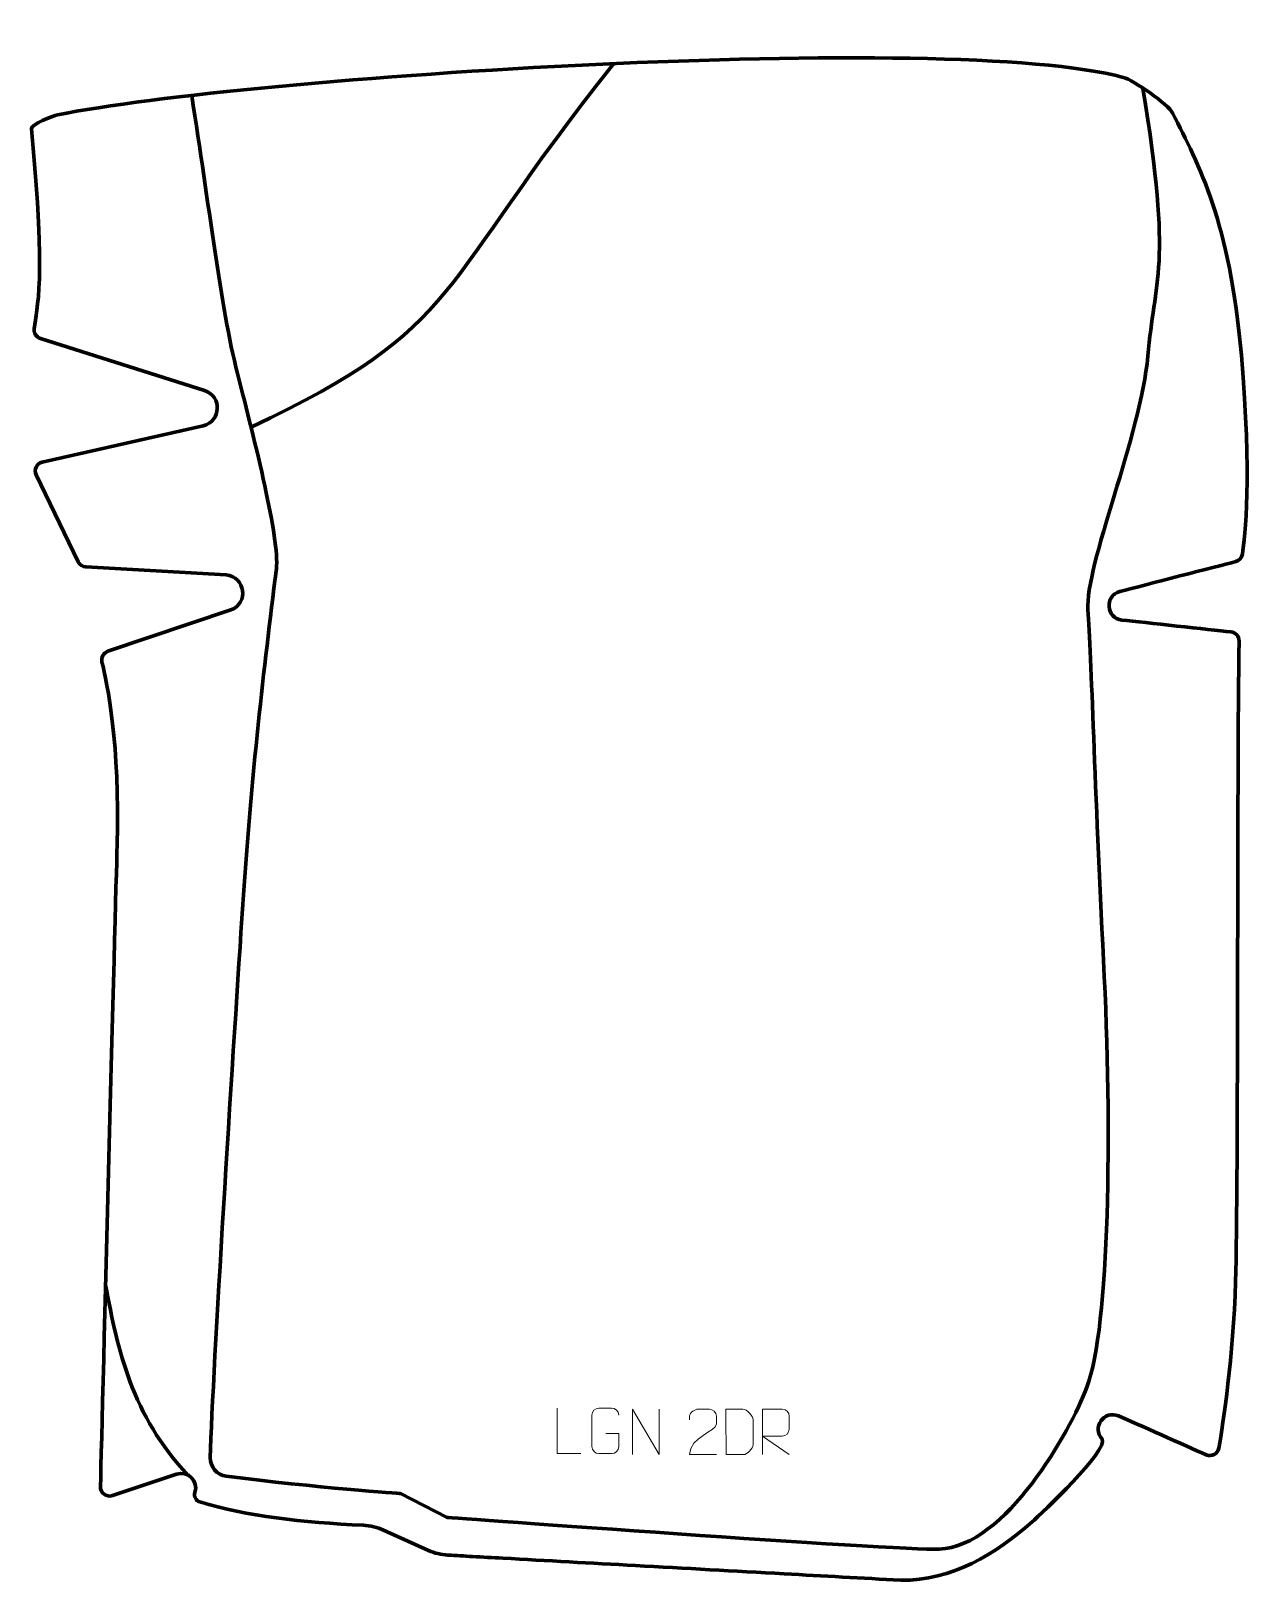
# Model space of a CAD drawing. Header units: millimetres. Extents: x -334 to 337, y -419 to 433.
import ezdxf

# ---------------------------------------------------------------- set-up
doc = ezdxf.new("R2010")
doc.units = ezdxf.units.MM
doc.header["$MEASUREMENT"] = 0
for name, color, linetype in [('layer 1', 7, 'Continuous'), ('layer 2', 7, 'Continuous'), ('layer 3', 7, 'Continuous')]:
    doc.layers.add(name, color=color, linetype=linetype)

msp = doc.modelspace()

# ---------------------------------------------------------------- linework, layer by layer
at = {"layer": 'layer 1', "color": 250, "lineweight": 9}
for points, knots in [([(-32.1843, -348.715), (-32.1843, -348.715), (-45.1334, -348.715), (-45.1334, -348.715), (-45.1334, -348.715), (-45.1334, -348.715), (-45.1334, -323.7615), (-45.1334, -323.7615)], [0, 0, 0, 0, 0.33333333, 0.33333333, 0.33333333, 0.33333333, 1, 1, 1, 1]), ([(-18.4039, -337.7293), (-18.4039, -337.7293), (-11.2358, -337.7293), (-11.2358, -337.7293), (-11.2358, -337.7293), (-11.2358, -337.7293), (-11.2358, -344.8973), (-11.2358, -344.8973), (-11.2358, -344.8973), (-11.3755, -347.2208), (-13.0527, -348.7004), (-15.2005, -348.7112), (-15.2005, -348.7112), (-17.5323, -348.7107), (-19.8643, -348.7107), (-22.1958, -348.7112), (-22.1958, -348.7112), (-24.1207, -348.8166), (-26.0929, -346.9321), (-26.0817, -344.9148), (-26.0817, -344.9148), (-26.0813, -339.1447), (-26.0813, -333.375), (-26.0817, -327.6057), (-26.0817, -327.6057), (-26.0775, -325.4675), (-24.3307, -323.7483), (-22.1784, -323.7618), (-22.1784, -323.7618), (-19.8527, -323.7618), (-17.5266, -323.7618), (-15.2005, -323.7618), (-15.2005, -323.7618), (-13.2538, -323.7264), (-11.2624, -325.2179), (-11.2358, -327.6556)], [0, 0, 0, 0, 0.1, 0.1, 0.1, 0.1, 0.2, 0.2, 0.2, 0.2, 0.3, 0.3, 0.3, 0.3, 0.4, 0.4, 0.4, 0.4, 0.5, 0.5, 0.5, 0.5, 0.6, 0.6, 0.6, 0.6, 0.7, 0.7, 0.7, 0.7, 0.8, 0.8, 0.8, 0.8, 1, 1, 1, 1]), ([(-3.7313, -349.206), (-3.7313, -349.206), (-3.7313, -324.2525), (-3.7313, -324.2525), (-3.7313, -324.2525), (-3.7313, -324.2525), (10.9235, -349.206), (10.9235, -349.206), (10.9235, -349.206), (10.9235, -349.206), (10.9235, -324.2525), (10.9235, -324.2525)], [0, 0, 0, 0, 0.25, 0.25, 0.25, 0.25, 0.5, 0.5, 0.5, 0.5, 1, 1, 1, 1]), ([(42.4083, -349.3027), (37.4939, -349.3024), (32.5795, -349.3024), (27.6654, -349.3027), (27.6654, -349.3027), (27.6654, -339.3704), (42.3164, -336.7292), (42.4083, -332.4188), (42.4083, -332.4188), (42.408, -330.9948), (42.408, -329.5711), (42.4083, -328.1478), (42.4083, -328.1478), (42.3914, -326.0707), (40.2686, -324.3459), (38.5976, -324.3286), (38.5976, -324.3286), (36.5244, -324.3289), (34.4515, -324.3289), (32.3791, -324.3286), (32.3791, -324.3286), (30.557, -324.3121), (27.7323, -326.1042), (27.6654, -328.1978), (27.6654, -328.1978), (27.6654, -328.1978), (27.6654, -330.2526), (27.6654, -330.2526)], [0, 0, 0, 0, 0.125, 0.125, 0.125, 0.125, 0.25, 0.25, 0.25, 0.25, 0.375, 0.375, 0.375, 0.375, 0.5, 0.5, 0.5, 0.5, 0.625, 0.625, 0.625, 0.625, 0.75, 0.75, 0.75, 0.75, 1, 1, 1, 1]), ([(47.6446, -349.2642), (49.9764, -349.2637), (54.9266, -349.2877), (57.2581, -349.2881), (57.2581, -349.2881), (59.1831, -349.3935), (62.5017, -345.8519), (62.4905, -343.8346), (62.4905, -343.8346), (62.4901, -338.0645), (62.4901, -335.8948), (62.4905, -330.1255), (62.4905, -330.1255), (62.4862, -327.9874), (59.1117, -324.3273), (56.9593, -324.3408), (56.9593, -324.3408), (54.6336, -324.3408), (49.9093, -324.3408), (47.5832, -324.3408), (47.5832, -324.3408), (47.5836, -330.0877), (47.6449, -343.5169), (47.6446, -349.2642)], [0, 0, 0, 0, 0.14285714, 0.14285714, 0.14285714, 0.14285714, 0.28571429, 0.28571429, 0.28571429, 0.28571429, 0.42857143, 0.42857143, 0.42857143, 0.42857143, 0.57142857, 0.57142857, 0.57142857, 0.57142857, 0.71428571, 0.71428571, 0.71428571, 0.71428571, 1, 1, 1, 1]), ([(67.7049, -349.2923), (67.7049, -349.2923), (67.7049, -324.3388), (67.7049, -324.3388), (67.7049, -324.3388), (71.2997, -324.3388), (74.8953, -324.3388), (78.4904, -324.3388), (78.4904, -324.3388), (80.8157, -324.3765), (82.373, -325.8665), (82.3689, -328.2329), (82.3689, -328.2329), (82.3685, -330.2684), (82.3685, -333.3278), (82.3689, -335.3638), (82.3689, -335.3638), (82.3624, -337.2393), (80.5501, -339.1811), (78.5406, -339.2002), (78.5406, -339.2002), (78.5406, -339.2002), (67.7049, -339.2002), (67.7049, -339.2002), (67.7049, -339.2002), (67.7049, -339.2002), (82.3596, -349.2923), (82.3596, -349.2923)], [0, 0, 0, 0, 0.125, 0.125, 0.125, 0.125, 0.25, 0.25, 0.25, 0.25, 0.375, 0.375, 0.375, 0.375, 0.5, 0.5, 0.5, 0.5, 0.625, 0.625, 0.625, 0.625, 0.75, 0.75, 0.75, 0.75, 1, 1, 1, 1])]:
    msp.add_open_spline(points, degree=3, knots=knots, dxfattribs=at)
at = {"layer": 'layer 2', "color": 230, "lineweight": 200}
msp.add_open_spline([(-105.1178, -404.5461), (-108.8322, -404.3397), (-112.4757, -403.4465), (-115.8624, -401.9116), (-115.8624, -401.9116), (-115.8624, -401.9116), (-140.4644, -390.7638), (-140.4644, -390.7638), (-140.4644, -390.7638), (-143.9692, -389.1756), (-147.7489, -388.2809), (-151.5952, -388.1109), (-151.5952, -388.1109), (-184.9345, -386.6381), (-215.7789, -383.1152), (-241.4142, -375.3111), (-241.4142, -375.3111), (-243.6103, -374.6426), (-244.8252, -372.3047), (-244.0992, -370.133), (-244.0992, -370.133), (-242.0129, -363.8948), (-247.9711, -357.9614), (-254.2264, -360.0478), (-254.2264, -360.0478), (-254.2264, -360.0478), (-289.4365, -371.7896), (-289.4365, -371.7896), (-289.4365, -371.7896), (-292.7261, -372.8871), (-296.11, -370.3951), (-296.0211, -366.9382), (-296.0211, -366.9382), (-294.8047, -319.5517), (-287.8867, -50.2034), (-286.8443, -14.0935), (-286.8443, -14.0935), (-285.2582, 40.8608), (-292.259, 74.7221), (-295.179, 86.2439), (-295.179, 86.2439), (-295.8186, 88.7669), (-294.4036, 91.3535), (-291.9302, 92.1861), (-291.9302, 92.1861), (-291.9302, 92.1861), (-224.2999, 114.9467), (-224.2999, 114.9467), (-224.2999, 114.9467), (-214.4645, 118.7168), (-216.4118, 133.1303), (-226.8974, 134.1717), (-226.8974, 134.1717), (-226.8974, 134.1717), (-304.015, 138.5715), (-304.015, 138.5715), (-304.015, 138.5715), (-305.8286, 138.6752), (-307.443, 139.7508), (-308.2321, 141.3817), (-308.2321, 141.3817), (-308.2321, 141.3817), (-331.3348, 189.111), (-331.3348, 189.111), (-331.3348, 189.111), (-332.7308, 191.9954), (-331.0752, 195.4252), (-327.9432, 196.1374), (-327.9432, 196.1374), (-327.9432, 196.1374), (-239.6743, 216.2024), (-239.6743, 216.2024), (-239.6743, 216.2024), (-229.6223, 218.3942), (-229.0444, 232.4693), (-238.883, 235.4732), (-238.883, 235.4732), (-238.883, 235.4732), (-329.0135, 264.1597), (-329.0135, 264.1597), (-329.0135, 264.1597), (-331.3031, 264.8882), (-332.7502, 267.1357), (-332.4559, 269.5134), (-332.4559, 269.5134), (-331.0067, 281.2144), (-325.7446, 294.6849), (-333.915, 379.3681), (-333.915, 379.3681), (-334.1598, 381.905), (-322.0485, 386.4779), (-319.5442, 386.9902), (-319.5442, 386.9902), (-216.893, 407.9921), (171.1493, 433.1169), (265.821, 407.6435), (265.821, 407.6435), (271.3116, 406.1661), (290.5274, 392.9041), (293.0783, 387.8375), (293.0783, 387.8375), (307.442, 359.3129), (324.2977, 328.5864), (330.7232, 254.9222), (330.7232, 254.9222), (336.5716, 187.8704), (332.8812, 155.2914), (331.3201, 145.553), (331.3201, 145.553), (331.0069, 143.5972), (329.5619, 142.0164), (327.6386, 141.5207), (327.6386, 141.5207), (316.4834, 138.6444), (278.1505, 128.7565), (263.9745, 125.0284), (263.9745, 125.0284), (255.4281, 122.7808), (256.3644, 110.3701), (265.1489, 109.3992), (265.1489, 109.3992), (278.2338, 107.9532), (312.6063, 104.2288), (324.9952, 102.8876), (324.9952, 102.8876), (327.5606, 102.6096), (329.4924, 100.4326), (329.4539, 97.8601), (329.4539, 97.8601), (328.3653, 25.1163), (329.0955, -201.2251), (327.5355, -254.0917), (327.5355, -254.0917), (326.3012, -295.9382), (320.7629, -331.7084), (318.3295, -345.7053), (318.3295, -345.7053), (317.7721, -348.9113), (314.3342, -350.7313), (311.3568, -349.398), (311.3568, -349.398), (299.6721, -344.1664), (273.5902, -332.5071), (263.2249, -328.0269), (263.2249, -328.0269), (255.347, -324.6211), (248.3623, -334.5007), (254.2177, -340.7618), (254.2177, -340.7618), (257.918, -347.0423), (220.6179, -381.9139), (215.7769, -386.2503), (215.7769, -386.2503), (196.0719, -403.9014), (171.3799, -418.7529), (143.6942, -418.3712), (143.6942, -418.3712), (122.3326, -417.1021), (100.9302, -415.9934), (79.5614, -414.8062), (79.5614, -414.8062), (52.3201, -413.2927), (25.0788, -411.7794), (-2.1625, -410.2659), (-2.1625, -410.2659), (-26.4392, -408.9172), (-50.7159, -407.5685), (-74.9925, -406.2198), (-74.9925, -406.2198), (-80.5524, -405.9109), (-86.1122, -405.602), (-91.672, -405.2931), (-91.672, -405.2931), (-96.1539, -405.0441), (-100.6359, -404.7951), (-105.1178, -404.5461)], degree=3, knots=[0, 0, 0, 0, 0.02222222, 0.02222222, 0.02222222, 0.02222222, 0.04444444, 0.04444444, 0.04444444, 0.04444444, 0.06666667, 0.06666667, 0.06666667, 0.06666667, 0.08888889, 0.08888889, 0.08888889, 0.08888889, 0.11111111, 0.11111111, 0.11111111, 0.11111111, 0.13333333, 0.13333333, 0.13333333, 0.13333333, 0.15555556, 0.15555556, 0.15555556, 0.15555556, 0.17777778, 0.17777778, 0.17777778, 0.17777778, 0.2, 0.2, 0.2, 0.2, 0.22222222, 0.22222222, 0.22222222, 0.22222222, 0.24444444, 0.24444444, 0.24444444, 0.24444444, 0.26666667, 0.26666667, 0.26666667, 0.26666667, 0.28888889, 0.28888889, 0.28888889, 0.28888889, 0.31111111, 0.31111111, 0.31111111, 0.31111111, 0.33333333, 0.33333333, 0.33333333, 0.33333333, 0.35555556, 0.35555556, 0.35555556, 0.35555556, 0.37777778, 0.37777778, 0.37777778, 0.37777778, 0.4, 0.4, 0.4, 0.4, 0.42222222, 0.42222222, 0.42222222, 0.42222222, 0.44444444, 0.44444444, 0.44444444, 0.44444444, 0.46666667, 0.46666667, 0.46666667, 0.46666667, 0.48888889, 0.48888889, 0.48888889, 0.48888889, 0.51111111, 0.51111111, 0.51111111, 0.51111111, 0.53333333, 0.53333333, 0.53333333, 0.53333333, 0.55555556, 0.55555556, 0.55555556, 0.55555556, 0.57777778, 0.57777778, 0.57777778, 0.57777778, 0.6, 0.6, 0.6, 0.6, 0.62222222, 0.62222222, 0.62222222, 0.62222222, 0.64444444, 0.64444444, 0.64444444, 0.64444444, 0.66666667, 0.66666667, 0.66666667, 0.66666667, 0.68888889, 0.68888889, 0.68888889, 0.68888889, 0.71111111, 0.71111111, 0.71111111, 0.71111111, 0.73333333, 0.73333333, 0.73333333, 0.73333333, 0.75555556, 0.75555556, 0.75555556, 0.75555556, 0.77777778, 0.77777778, 0.77777778, 0.77777778, 0.8, 0.8, 0.8, 0.8, 0.82222222, 0.82222222, 0.82222222, 0.82222222, 0.84444444, 0.84444444, 0.84444444, 0.84444444, 0.86666667, 0.86666667, 0.86666667, 0.86666667, 0.88888889, 0.88888889, 0.88888889, 0.88888889, 0.91111111, 0.91111111, 0.91111111, 0.91111111, 0.93333333, 0.93333333, 0.93333333, 0.93333333, 0.95555556, 0.95555556, 0.95555556, 0.95555556, 1, 1, 1, 1], dxfattribs=at)
at = {"layer": 'layer 3', "color": 142, "lineweight": 200}
for points in [[(-13.9757, 415.1975), (-112.7824, 291.5668), (-95.7116, 270.639), (-213.2913, 215.4145)], [(-293.1694, -256.0791), (-286.4459, -292.2229), (-278.8717, -327.5469), (-247.9952, -360.5281)]]:
    msp.add_open_spline(points, degree=3, dxfattribs=at)
msp.add_open_spline([(-245.8944, 397.721), (-236.2346, 337.6169), (-230.267, 282.1306), (-220.7046, 244.7937), (-220.7046, 244.7937), (-211.1426, 207.4567), (-197.4616, 153.3999), (-199.3926, 137.5492), (-199.3926, 137.5492), (-206.3615, 80.3518), (-212.7365, 30.3047), (-218.3142, -54.6963), (-218.3142, -54.6963), (-223.5117, -133.8949), (-234.2428, -301.0227), (-235.6839, -350.9417), (-235.6839, -350.9417), (-235.8317, -356.061), (-232.0687, -360.4633), (-226.9738, -361.1202), (-226.9738, -361.1202), (-177.5606, -367.4867), (-131.2571, -370.6702), (-131.2571, -370.6702), (-131.2571, -370.6702), (-131.2571, -370.6702), (-105.5583, -383.778), (-105.5583, -383.778), (-105.5583, -383.778), (-105.5583, -383.778), (141.9418, -402.1186), (164.7608, -401.2508), (164.7608, -401.2508), (201.2176, -399.8647), (236.7508, -336.5051), (245.869, -312.2583), (245.869, -312.2583), (258.4078, -278.9166), (259.8023, -171.4735), (255.0215, -77.7341), (255.0215, -77.7341), (250.2403, 16.0055), (248.2478, 91.0766), (246.455, 114.9086), (246.455, 114.9086), (244.6618, 138.7409), (275.7394, 212.0245), (279.3254, 254.3264), (279.3254, 254.3264), (282.9114, 296.6284), (293.0921, 302.8143), (276.6071, 401.7873)], degree=3, knots=[0, 0, 0, 0, 0.07142857, 0.07142857, 0.07142857, 0.07142857, 0.14285714, 0.14285714, 0.14285714, 0.14285714, 0.21428571, 0.21428571, 0.21428571, 0.21428571, 0.28571429, 0.28571429, 0.28571429, 0.28571429, 0.35714286, 0.35714286, 0.35714286, 0.35714286, 0.42857143, 0.42857143, 0.42857143, 0.42857143, 0.5, 0.5, 0.5, 0.5, 0.57142857, 0.57142857, 0.57142857, 0.57142857, 0.64285714, 0.64285714, 0.64285714, 0.64285714, 0.71428571, 0.71428571, 0.71428571, 0.71428571, 0.78571429, 0.78571429, 0.78571429, 0.78571429, 0.85714286, 0.85714286, 0.85714286, 0.85714286, 1, 1, 1, 1], dxfattribs=at)

doc.saveas('drawing.dxf')
